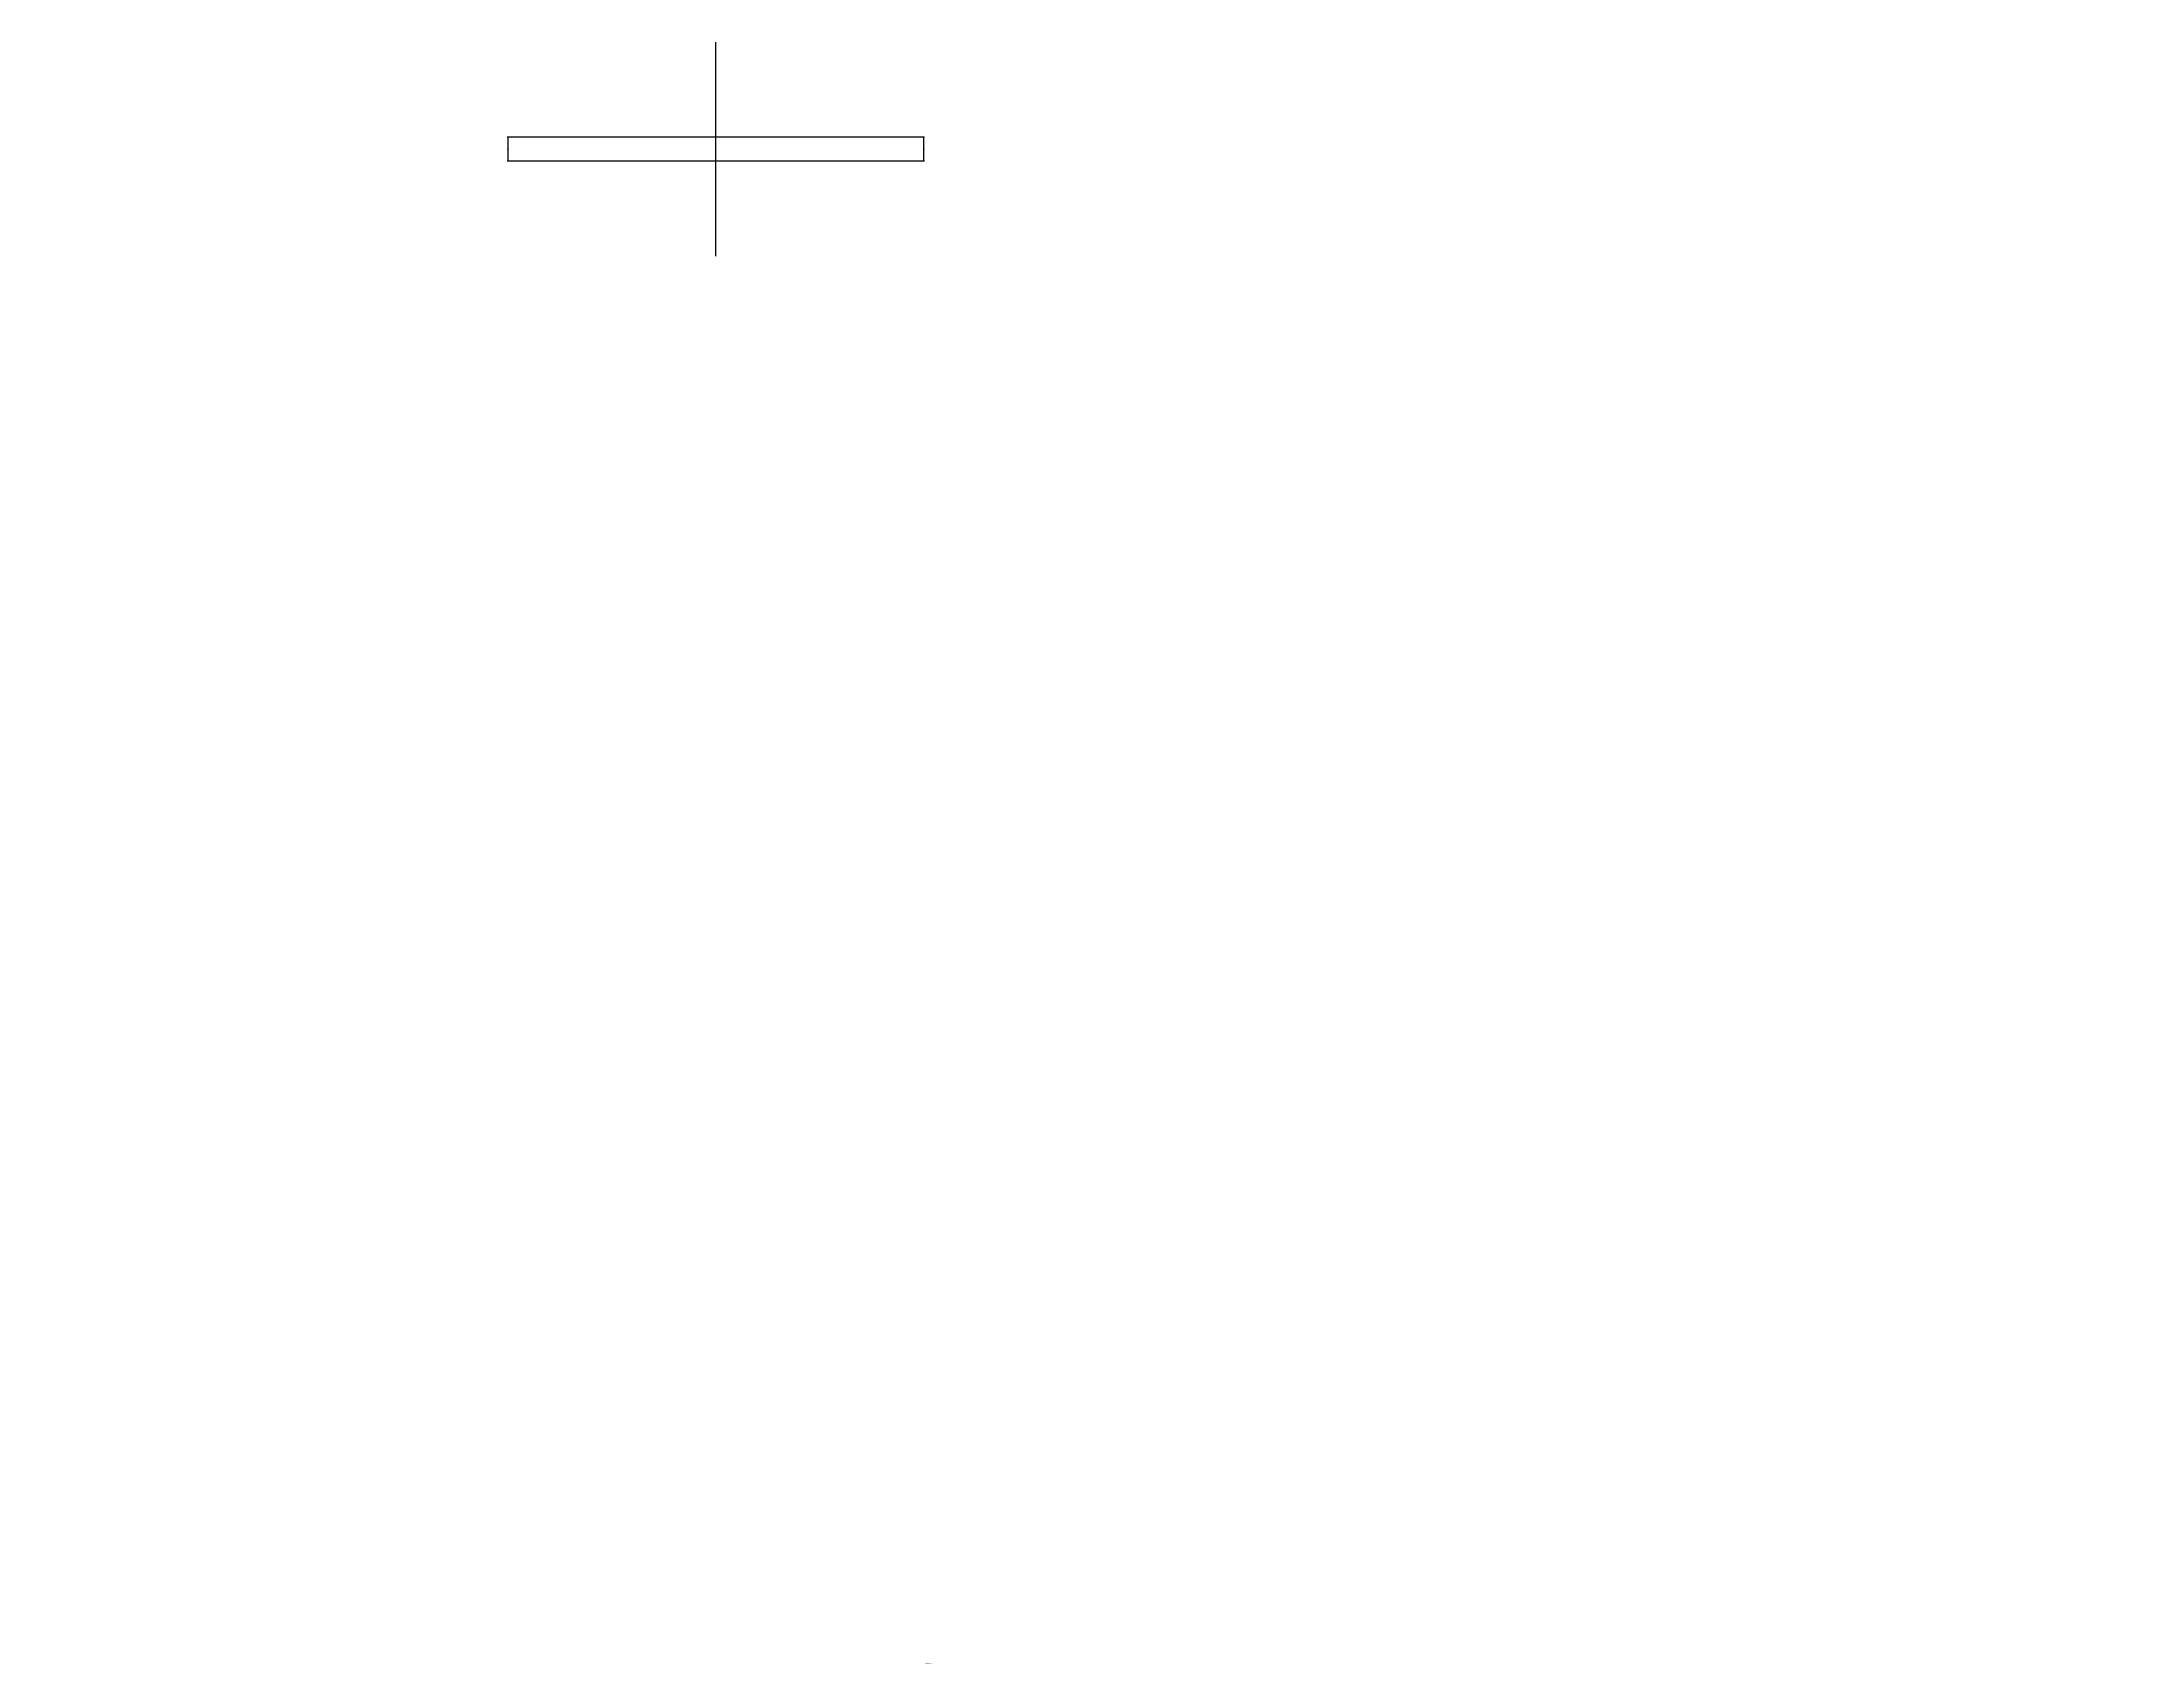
# Model space of a CAD drawing. Extents: x -743 to 1023, y 0 to 1364.
import ezdxf

# ---------------------------------------------------------------- set-up
doc = ezdxf.new("R2010")
doc.units = 0

# ---------------------------------------------------------------- blocks, each defined once
blk = doc.blocks.new('Pattern_3750586_M_M_XS')
at = {"layer": '1'}
blk.add_lwpolyline([(-351.135315, 1273.801392), (-351.135315, 1263.80127), (-1.135315, 1263.800415), (-1.135315, 1273.800415), (-1.135315, 1283.800415), (-351.135315, 1283.80127)], close=True, dxfattribs=at)
at = {"layer": '2'}
for p in [(-351.135315, 1283.80127), (-351.135315, 1283.80127), (-351.135315, 1273.801392), (-351.135315, 1273.801392), (-1.135315, 1283.800415), (-1.135315, 1283.800415), (-1.135315, 1273.800415), (-1.135315, 1273.800415), (-351.135315, 1263.80127), (-351.135315, 1263.80127), (-1.135315, 1263.800415), (-1.135315, 1263.800415)]:
    blk.add_point(p, dxfattribs=at)
at = {"layer": '7'}
blk.add_line((-176.135315, 1183.800781), (-176.135315, 1363.800781), dxfattribs=at)
at = {"layer": '84'}
blk.add_lwpolyline([(-351.135315, 1273.801392), (-351.135315, 1263.80127), (-1.135315, 1263.800415), (-1.135315, 1273.800415), (-1.135315, 1283.800415), (-351.135315, 1283.80127)], close=True, dxfattribs=at)
at = {"layer": '1'}
for s, p in [('# 138', (-351.135315, 1283.80127)), ('# 143', (-351.135315, 1273.801392)), ('# 139', (-1.135315, 1283.800415)), ('# 140', (-1.135315, 1273.800415)), ('# 142', (-351.135315, 1263.80127)), ('# 141', (-1.135315, 1263.800415))]:
    blk.add_text(s, height=0.25, dxfattribs=at).set_placement(p)
at = {"layer": '84'}
for s, p in [('# 138', (-351.135315, 1283.80127)), ('# 143', (-351.135315, 1273.801392)), ('# 139', (-1.135315, 1283.800415)), ('# 140', (-1.135315, 1273.800415)), ('# 142', (-351.135315, 1263.80127)), ('# 141', (-1.135315, 1263.800415))]:
    blk.add_text(s, height=0.25, dxfattribs=at).set_placement(p)

msp = doc.modelspace()

# ---------------------------------------------------------------- block references
at = {"layer": '1'}
msp.add_blockref('Pattern_3750586_M_M_XS', (0, 0), dxfattribs=at)

# ---------------------------------------------------------------- texts
for s in ['STYLE NAME: W SS Graded', 'CREATION DATE: 20-09-2023', 'CREATION TIME: 14:45', 'AUTHOR: CLO Virtual Fashion Inc.', 'PRODUCT: CLO Standalone OnlineAuth 7.2.116', 'VERSION: 3', 'SAMPLE SIZE: XS', 'Grade Rule Table: W SS', 'UNITS: METRIC']:
    msp.add_text(s, height=0.25, dxfattribs=at).set_placement((0, 0))

doc.saveas('drawing.dxf')
